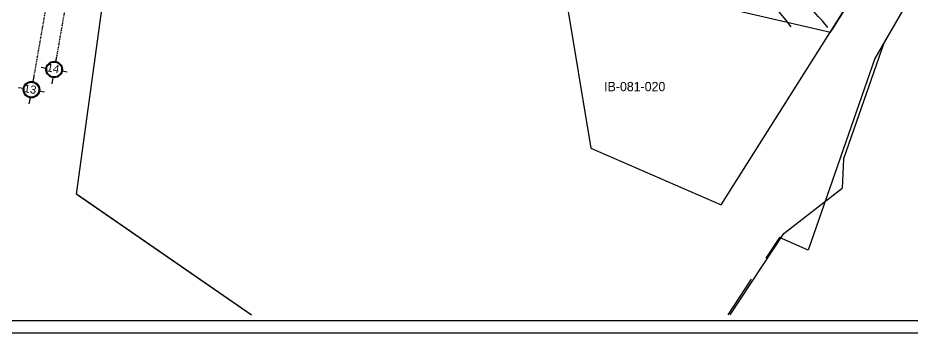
# Model space of a CAD drawing. Header units: millimetres. Extents: x 99 to 472, y 49 to 338.
# Drawn here: x 253 to 398.2, y 48.9 to 100.1 of the extents above; entities that cross this region are included whole.
import ezdxf

# ---------------------------------------------------------------- set-up
doc = ezdxf.new("R2010")
doc.units = ezdxf.units.MM
doc.linetypes.add('DASHDOT', pattern=[1, 0.5, -0.25, 0, -0.25])
doc.linetypes.add('SOLID', pattern=[0])
for name, color, linetype in [('CVL_NUMPTO', 7, 'Continuous'), ('est', 2, 'Continuous'), ('PO08119DOC', 3, 'Continuous'), ('POL08102DOC', 95, 'Continuous'), ('POL08119FI', 5, 'Continuous'), ('PUNTOS_CON', 10, 'SOLID'), ('SOLAPA', 1, 'Continuous'), ('T', 7, 'Continuous')]:
    doc.layers.add(name, color=color, linetype=linetype)
doc.styles.add('GRUESA', font='swissk.ttf')

msp = doc.modelspace()

# ---------------------------------------------------------------- linework, layer by layer
at = {"color": 8, "linetype": 'DASHDOT', "ltscale": 0.3}
for p, q in [((265.64877, 147.99769), (255.61364, 90.58451)), ((266.39585, 134.40671), (259.1844, 93.05677)), ((258.7252, 90.42376), (258.69328, 90.24074))]:
    msp.add_line(p, q, dxfattribs=at)
at = {"color": 2, "linetype": 'Continuous', "ltscale": 0.3}
for p, q in [((259.30301, 93.8653, 185.09848), (259.1624, 93.06081, 185.09848)), ((259.30301, 93.8653, 185.09848), (259.1624, 93.06081, 185.09848)), ((256.81116, 92.11494, 185.09848), (257.61565, 91.97432, 185.09848)), ((260.24888, 91.51407, 185.09848), (261.05337, 91.37345, 185.09848)), ((255.61364, 90.58451), (255.47302, 89.78002)), ((255.61364, 90.58451), (255.47302, 89.78002)), ((258.70214, 90.42758, 185.09848), (258.52916, 89.43794, 185.09848)), ((253.12179, 88.83415), (253.92628, 88.69353)), ((255.01277, 87.14679), (254.83979, 86.15715)), ((256.55951, 88.23327), (257.364, 88.09266))]:
    msp.add_line(p, q, dxfattribs=at)
at = {"layer": 'est', "color": 1}
for centre in [(258.93227, 91.74419, 185.09848), (255.2429, 88.4634)]:
    msp.add_circle(centre, 1.33657, dxfattribs=at)
at = {"layer": 'est', "color": 9}
for centre in [(258.93227, 91.74419, 185.09848), (255.2429, 88.4634)]:
    msp.add_circle(centre, 1.2082, dxfattribs=at)
at = {"layer": 'PO08119DOC', "linetype": 'Continuous'}
for p, q in [((367.25721, 69.74852), (435.08043, 177.28731)), ((376.68851, 64.44678), (374.4711, 61.06969)), ((381.34579, 62.41796), (376.68851, 64.44678))]:
    msp.add_line(p, q, dxfattribs=at)
at = {"layer": 'POL08102DOC', "linetype": 'Continuous'}
for p, q in [((384.96454, 97.82482), (435.08043, 177.28731)), ((438.79127, 174.31434), (392.20645, 93.53721)), ((262.55895, 71.49461), (270.65295, 130.79478)), ((341.00328, 109.6515), (346.08858, 78.97007)), ((360.61065, 103.47003), (384.96454, 97.82482)), ((392.20645, 93.53721), (381.34579, 62.41796)), ((346.08858, 78.97007), (367.25721, 69.74852)), ((290.9125, 51.87288), (262.55895, 71.49461)), ((262.82684, 71.3092), (290.98489, 51.87288)), ((377.39563, 65.11334), (386.86057, 72.48998)), ((368.70189, 51.87288), (377.39563, 65.11334)), ((372.12114, 57.6694), (368.31512, 51.87288))]:
    msp.add_line(p, q, dxfattribs=at)
msp.add_lwpolyline([(438.79127, 174.31434), (393.64025, 96.02339), (387.083, 77.23477), (386.86057, 72.48998)], dxfattribs=at)
at = {"layer": 'POL08119FI', "linetype": 'Continuous'}
msp.add_line((435.08043, 177.28731), (385.20257, 98.20224), dxfattribs=at)
at = {"layer": 'PUNTOS_CON', "color": 8, "linetype": 'Continuous', "flags": 128}
for points in [[(378.61179, 98.69218), (377.71748, 99.80794), (376.88466, 100.85021), (376.17483, 101.7455), (375.62897, 102.44483), (375.2061, 102.99718), (374.84472, 103.47604)], [(384.55136, 98.57771), (384.35453, 98.83597), (384.08485, 99.16833), (383.66945, 99.64887), (383.05978, 100.32699), (382.30439, 101.15329), (381.47616, 102.05369)]]:
    msp.add_lwpolyline(points, dxfattribs=at)
at = {"layer": 'SOLAPA', "color": 7}
msp.add_line((471.88764, 48.9142), (99.3844, 48.9142), dxfattribs=at)
at = {"layer": 'T', "color": 5}
msp.add_lwpolyline([(101.3844, 335.81671), (467.76977, 335.81671), (467.76977, 50.9142), (101.3844, 50.9142)], close=True, dxfattribs=at)

# ---------------------------------------------------------------- texts
at = {"layer": 'CVL_NUMPTO'}
msp.add_text('IB-081-020', height=1.5, rotation=0.0013167, dxfattribs=at).set_placement((348.24208, 88.22014))
at = {"layer": 'est', "color": 7, "style": 'GRUESA'}
for s, p in [('14', (257.66114, 91.466, 185.09848)), ('13', (253.92941, 88.10059))]:
    msp.add_text(s, height=1.3, rotation=350.0855419, dxfattribs=at).set_placement(p)

doc.saveas('drawing.dxf')
